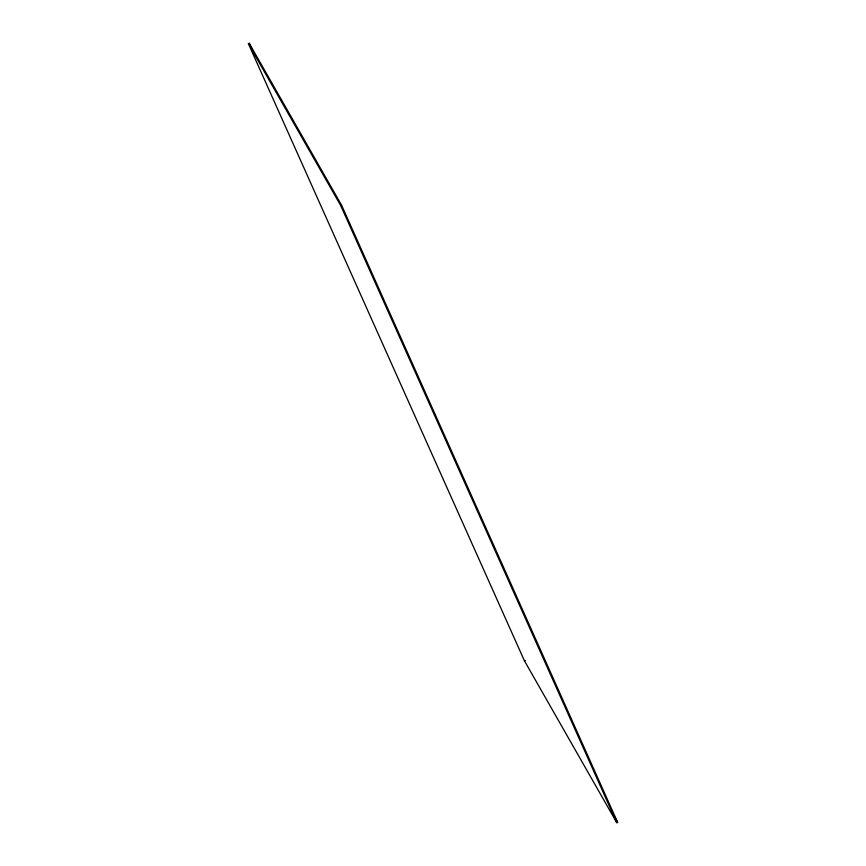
<?xml version="1.0" encoding="UTF-8"?>
<svg xmlns="http://www.w3.org/2000/svg" width="866" height="866" viewBox="0 0 866 866"><rect width="100%" height="100%" fill="white"/><g stroke="black" fill="none" stroke-linecap="round" stroke-linejoin="round"><path stroke-width="1.3" d="M248.38 43.69L249.235 43.3L341.54 205.134L617.62 822.31L616.765 822.7L524.46 660.866L248.38 43.69L340.695 205.523L616.765 822.7M340.695 205.523L341.54 205.134M524.46 660.866L525.305 660.477M614.275 816.443L617.62 822.31M249.235 43.3L251.995 49.47"/></g></svg>
